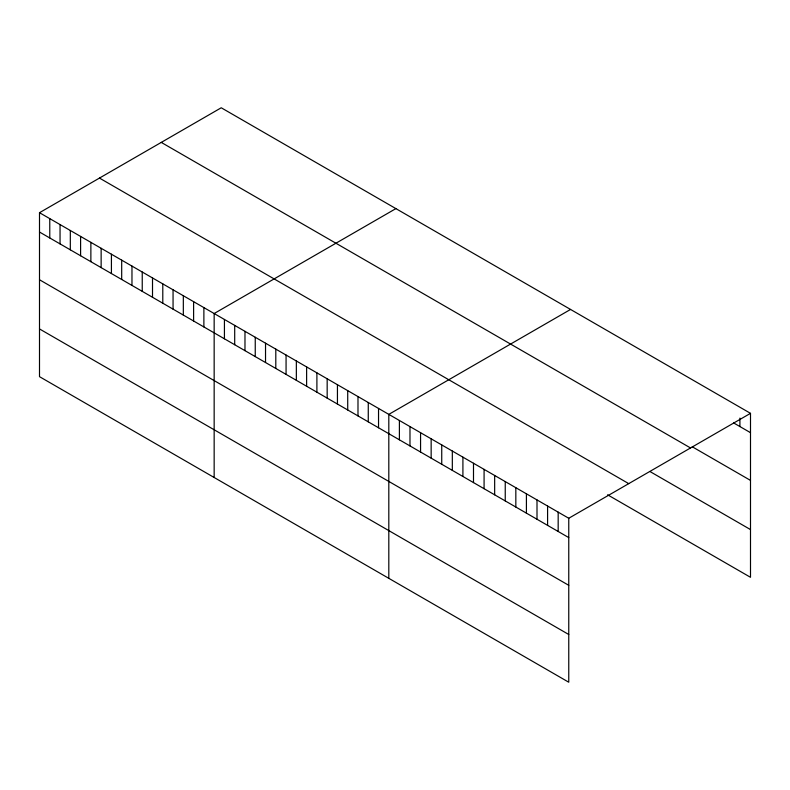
<?xml version="1.0" encoding="UTF-8"?>
<svg xmlns="http://www.w3.org/2000/svg" width="790" height="790" viewBox="0 0 790 790"><rect width="100%" height="100%" fill="white"/><g stroke="black" fill="none" stroke-linecap="round" stroke-linejoin="round"><path stroke-width="1.19" d="M39.5 212.698L568.761 518.26L568.761 682.224L39.5 376.662L39.5 212.698L221.239 107.776L750.5 413.338L750.5 577.302L607.599 494.797M395.899 208.609L214.159 313.531L214.159 477.496M570.548 309.443L388.808 414.375L388.808 578.339M568.761 518.26L750.5 413.338M733.564 422.887L750.5 432.673M692.277 446.785L750.5 480.399M161.269 142.398L690.529 447.96M649.943 471.512L750.5 529.577M99.471 178.076L628.731 483.638M39.5 232.033L568.761 537.595M39.5 279.759L568.761 585.321M39.5 328.936L568.761 634.498M739.914 418.098L739.914 426.56M558.175 512.147L558.175 531.482M547.588 506.044L547.588 525.37M537.002 499.932L537.002 519.257M526.417 493.819L526.417 513.154M515.831 487.707L515.831 507.042M505.245 481.594L505.245 500.929M494.659 475.481L494.659 494.817M484.082 469.369L484.082 488.704M473.496 463.266L473.496 482.591M462.91 457.153L462.91 476.479M452.324 451.041L452.324 470.376M441.738 444.928L441.738 464.263M431.152 438.815L431.152 458.151M420.566 432.703L420.566 452.038M409.98 426.59L409.98 445.925M399.394 420.478L399.394 439.813M378.538 408.44L378.538 427.775M368.268 402.505L368.268 421.84M357.988 396.58L357.988 415.905M347.719 390.645L347.719 409.98M337.439 384.71L337.439 404.046M327.169 378.785L327.169 398.111M316.899 372.85L316.899 392.186M306.619 366.916L306.619 386.251M296.349 360.99L296.349 380.316M286.069 355.056L286.069 374.391M275.799 349.121L275.799 368.456M265.529 343.196L265.529 362.521M255.249 337.261L255.249 356.596M244.979 331.326L244.979 350.661M234.699 325.401L234.699 344.726M224.429 319.466L224.429 338.801M203.879 307.606L203.879 326.932M193.609 301.671L193.609 321.007M183.329 295.737L183.329 315.072M173.059 289.812L173.059 309.137M162.789 283.877L162.789 303.212M152.51 277.942L152.51 297.277M142.239 272.017L142.239 291.342M131.969 266.082L131.969 285.417M121.69 260.147L121.69 279.482M111.42 254.222L111.42 273.547M101.14 248.287L101.14 267.622M90.87 242.352L90.87 261.688M80.6 236.427L80.6 255.753M70.32 230.492L70.32 249.828M60.05 224.558L60.05 243.893M49.77 218.633L49.77 237.958"/></g></svg>
